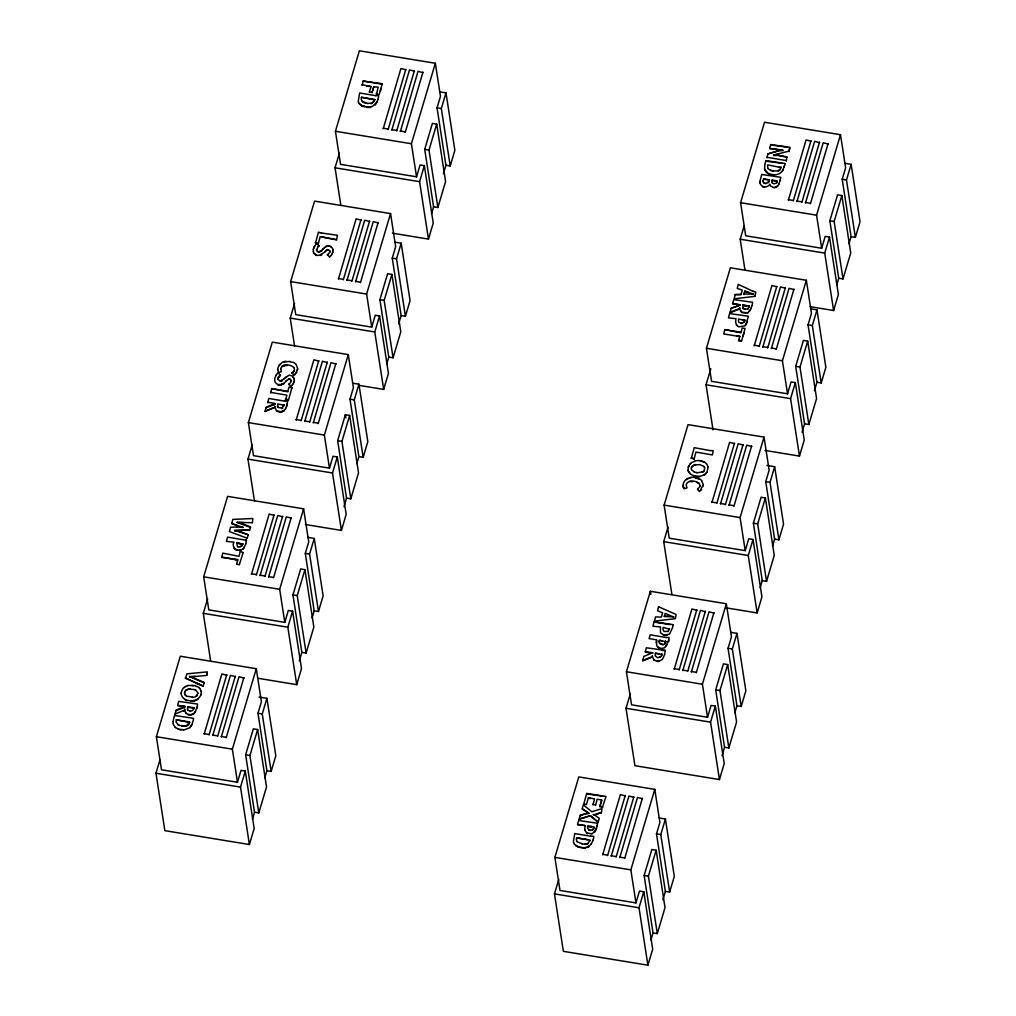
<?xml version="1.0" encoding="UTF-8"?>
<svg xmlns="http://www.w3.org/2000/svg" width="1016" height="1016" viewBox="0 0 1016 1016"><rect width="100%" height="100%" fill="white"/><g stroke="black" fill="none" stroke-linecap="round" stroke-linejoin="round"><path stroke-width="1.5" d="M760.057 183.083L760.07 181.559M277.698 370.078L277.749 368.77M683.222 486.283L683.273 484.962M286.195 381.47L286.106 380.911C283.883 384.785 277.457 386.448 275.006 381.991L274.625 379.209M313.423 252.146L313.322 249.834M176.187 721.805L176.276 719.747L189.789 722.516M361.315 99.301L361.417 97.231L374.917 99.936M576.453 839.864L576.555 837.806L589.979 840.092M767.601 166.941L767.69 164.871L781.202 167.653M187.427 708.901L187.719 706.844L194.132 707.771L194.132 708.609M277.597 406.451L277.812 403.911L284.302 405.32M294.056 382.118L294.31 380.035M332.753 252.743L333.007 250.66M238.074 543.344L240.83 543.789L236.601 542.557L237.592 546.646M587.527 827.532L587.705 825.945L594.055 826.884M662.115 641.287C658.406 637.883 659.041 644.906 659.27 640.283L665.67 641.693M771.842 181.559L772.071 180.137L777.215 180.861L777.215 181.712M597.357 824.357L597.586 823.722M664.591 635.013L669.506 634.213L672.605 627.494L672.897 624.586L654.037 621.919L652.971 626.25L660.438 626.923L660.476 632.841L664.642 635.572L663.054 634.632M672.91 624.649L672.744 625.704M277.825 379.476L278.282 377.126L280.403 374.917L277.965 372.961L275.996 375.12M316.522 250.101L317.729 247.472M584.746 830.301L585.025 825.513L577.596 824.84M658.101 647.51L659.295 648.106L656.641 645.757L656.59 639.839L649.072 638.607L650.202 634.835L666.217 637.527M656.679 640.398L656.145 642.798M290.944 381.406L291.059 380.543M329.654 252.031L329.755 251.168M184.544 693.331L185.738 690.029L190.119 688.772M691.286 468.44L691.883 466.395L693.534 465.531M780.059 180.48L780.745 177.775M294.284 370.002L294.513 369.532M699.821 486.207L700.049 485.724M195.796 696.252L198.044 693.407M704.19 470.484L704.723 468.122M185.395 678.536L186.944 673.849L207.328 671.881L206.731 675.411L189.649 676.999M207.201 673.545L206.718 675.335M197.409 705.256L197.587 704.063L178.676 701.383L177.571 705.244L184.95 706.463L184.925 707.174M286.169 407.327L287.68 401.13L284.772 401.079M652.678 653.326L645.312 652.12L646.354 647.776L665.264 650.443L664.591 654.647M786.333 161.036L786.892 156.781L778.307 155.372L773.608 155.613M172.961 721.576L174.485 715.48L193.535 718.299M358.267 101.206L359.626 92.977L375.628 95.669M573.405 841.769L574.751 833.552L590.766 836.244M765.378 170.79L764.553 168.846L764.857 164.96M597.129 825.589L597.433 824.84M668.693 639.928L668.503 641.604L669.061 637.502L666.204 637.464M194.107 707.962L187.808 707.403M284.226 405.676L284.226 404.774M295.986 372.885L297.663 368.465L296.253 364.769M297.345 370.332L297.751 369.011M579.145 819.633L580.225 815.162L588.747 813.067L582.193 808.622L583.286 804.85L591.871 811.733L602.018 808.609L601.396 812.978M700.481 490.156L703.199 484.657L701.789 480.974M702.869 486.524L703.275 485.216M749.122 306.108L749.135 306.832L749.148 305.93L749.198 306.667L749.16 305.994L742.76 305.13L742.988 308.61L747.801 309.181M181.153 693.064L181.572 691.782M200.939 694.487L201.346 693.204M688.149 470.764L688.302 466.814L690.093 464.261M707.072 471.754L708.076 467.157M237.617 546.672L239.116 547.141L241.529 546.151L243.027 543.979M238.049 543.319L242.849 543.916M665.607 641.147L665.01 643.56L665.62 641.21L665.607 642.201M744.88 320.459L738.619 319.024L738.429 320.535L738.784 322.288L741.07 323.139L743.534 322.542L744.918 320.942M763.168 181.369L763.549 178.727L769.531 180.264M280.759 368.389L281.623 367.043C284.671 363.906 290.449 364.388 293.878 367.436M686.283 484.594C687.857 479.425 696.214 480.555 699.402 483.629M754.977 296.278L755.79 292.138L753.237 291.325M321.297 232.956L337.426 235.28L336.588 239.497L320.154 236.639L318.262 243.853M710.159 450.545L713.207 450.723L712.368 454.927L695.947 452.082L694.055 459.296M193.307 719.43L193.611 718.782M378.435 96.926L378.663 95.72L375.615 95.606M593.573 837.489L593.788 836.282L590.753 836.168M784.72 164.567L785.025 163.919M759.993 181.064L761.784 174.485L780.669 177.292M274.549 378.727L276.073 375.603M277.673 368.275L279.718 364.528M313.245 249.352L313.982 246.812L316.662 243.586L319.189 246.101M683.197 484.48C684.441 476.136 696.557 475.425 701.713 480.479M778.891 183.807L780.364 179.921M594.017 832.307L597.205 826.072M597.192 826.008L596.849 826.707M286.753 406.413L287.325 404.076M192.494 722.567L193.383 719.925M377.863 99.2L378.498 97.346M593.001 839.762L593.649 837.984M284.188 404.952L281.673 408.038L278.066 407.454M661.772 654.266L661.175 656.527L657.784 657.86L655.18 655.777L655.396 653.225L661.861 654.634M782.409 170.967L784.797 165.062M784.149 166.84L784.504 166.23M747.509 320.853L745.846 324.942L748.411 316.243L729.552 313.576L728.485 317.906L735.952 318.656L735.546 322.085M668.414 641.045L664.654 647.84L660.832 648.487L659.206 647.548M195.428 711.492L197.485 705.739M593.852 827.811L593.928 828.294M744.753 320.815L744.309 321.755M364.477 106.553L362.979 106.058L368.478 107.188L372.237 106.451L376.123 103.327L377.927 99.619M591.261 843.89L593.077 840.257M305.397 524.51L341.414 530.428L346.177 514.401L337.287 456.971L333.007 456.273L329.476 468.147L253.492 455.663L248.374 422.605L272.313 342.125L348.285 354.609L353.403 387.668L349.987 399.161L358.877 456.59L356.781 463.664M358.623 385.293L383.667 389.407L388.442 373.38L379.552 315.951L375.26 315.252L371.729 327.127L295.758 314.642L290.639 281.584L314.566 201.105L390.55 213.589L395.668 246.647L392.252 258.14L401.142 315.557L398.615 324.053M392.455 233.185L428.473 239.09L433.235 223.076L424.345 165.646L420.065 164.948L416.535 176.809L340.55 164.338L335.432 131.28L359.372 50.8L435.343 63.271L440.461 96.342L437.045 107.836L445.935 165.252L443.408 173.749M257.581 678.218L296.723 684.644L301.485 668.617L292.595 611.188L288.315 610.489L284.785 622.364L208.801 609.892L203.683 576.821L227.622 496.354L303.606 508.825L308.724 541.884L305.295 553.377L314.185 610.807L312.09 617.88M159.88 760.12L155.969 773.227L164.859 830.656L249.403 844.537L254.178 828.51L245.288 771.081L241.008 770.382L237.477 782.257L161.493 769.772L156.375 736.714L180.302 656.234L256.286 668.718L261.404 701.777L257.988 713.27L266.878 770.7L264.77 777.773M254.47 501.028L247.98 459.118L252.311 444.551M294.564 346.037L290.233 318.097L294.577 303.53M340.805 205.041L335.039 167.792L339.369 153.226M210.731 661.454L203.289 613.334L207.62 598.767M175.019 714.565L176.111 710.057L184.95 706.387L177.635 705.739M221.717 557.428L222.771 553.123L238.989 556.323L240.157 551.536L243.116 552.539M246.456 540.309L227.533 537.108L226.479 541.414M237.223 526.999L230.48 527.24L229.4 531.584L247.155 538.188M243.319 527.418L231.75 523.773L232.804 519.405L252.908 518.516L252.349 522.668M267.729 402.793L268.77 398.45L284.785 401.142M270.662 392.951L271.704 388.607L287.909 391.82M362.14 85.306L363.182 81.001L382.397 84.264M315.455 243.091L318.44 232.219L321.31 233.02M369.341 91.834L371.056 86.766M221.742 557.454L237.782 559.549L236.588 564.274L239.484 564.756M292.062 388.049L289.09 387.02L287.833 391.325L271.716 388.684M376.377 94.285L378.231 87.262L373.672 86.69L372.11 92.735M190.106 711.467L192.697 710.4L194.056 708.05M239.433 564.286L243.141 552.564M247.167 538.264L248.183 534.759L240.601 531.724L234.556 530.746L249.619 530.047L250.507 526.923L242.964 523.9M291.973 387.49L288.43 400.266M380.39 91.008L381.178 88.278M296.189 420.04L313.868 359.842L318.834 361.137M338.442 279.019L356.121 218.821L361.099 220.116M383.248 128.714L400.926 68.517L405.892 69.812M251.498 574.256L269.176 514.058L274.142 515.353M204.178 734.149L221.869 673.951L226.835 675.246M301.079 420.84L318.757 360.642M343.332 279.819L361.023 219.621M388.137 129.515L405.816 69.317M256.388 575.056L274.066 514.871M209.08 734.949L226.759 674.751M304.749 421.45L322.428 361.251L327.393 362.547M347.002 280.429L364.693 220.231L369.659 221.526M391.808 130.112L409.486 69.926L414.452 71.209M260.058 575.666L277.736 515.468L282.702 516.763M212.75 735.559L230.429 675.361L235.394 676.656M309.639 422.25L327.317 362.052M351.904 281.229L369.583 221.031M396.697 130.924L414.376 70.726M264.947 576.466L282.626 516.268M217.64 736.359L235.318 676.161M313.309 422.846L330.987 362.661L335.953 363.944M355.575 281.826L373.253 221.64L378.219 222.923M400.368 131.521L418.046 71.323L423.012 72.619M268.618 577.075L286.296 516.877L291.274 518.16M221.31 736.956L238.989 676.77L243.954 678.053M318.199 423.659L335.89 363.461M360.464 282.639L378.142 222.441M405.257 132.321L422.935 72.136M273.507 577.875L291.198 517.677M226.2 737.768L243.878 677.57M329.476 468.147L324.358 435.077L348.285 354.609M371.729 327.127L366.611 294.056L390.55 213.589M416.535 176.809L411.416 143.751L435.343 63.271M284.785 622.364L279.667 589.305L303.606 508.825M237.477 782.257L232.359 749.186L256.286 668.718M337.642 440.69L345.364 414.731L349.644 415.442L358.534 472.859L350.812 498.818L346.532 498.119L337.642 440.69L341.922 441.401L350.812 498.818M379.895 299.669L387.617 273.71L391.897 274.422L400.787 331.838L393.065 357.797L388.785 357.099L379.895 299.669L384.175 300.38L393.065 357.797M424.701 149.365L432.422 123.406L436.702 124.104L445.592 181.534L437.871 207.493L433.591 206.794L424.701 149.365L428.981 150.063L437.871 207.493M292.951 594.919L300.673 568.96L304.952 569.659L313.842 627.088L306.121 653.047L301.841 652.336L292.951 594.919L297.231 595.617L306.121 653.047M245.631 754.799L253.352 728.84L257.632 729.552L266.522 786.968L258.801 812.927L254.521 812.228L245.631 754.799L249.911 755.51L258.801 812.927M341.414 530.428L332.524 472.999L337.287 456.971M341.922 441.401L349.644 415.442M358.877 456.59L363.156 457.289L354.267 399.86L358.927 384.213L352.666 383.184M383.667 389.407L374.777 331.978L379.552 315.951M384.175 300.38L391.897 274.422M401.142 315.557L405.422 316.268L396.532 258.839L401.18 243.192L394.919 242.164M428.473 239.09L419.583 181.674L424.345 165.646M428.981 150.063L436.702 124.104M445.935 165.252L450.215 165.964L441.325 108.534L445.986 92.888L439.725 91.859M296.723 684.644L287.833 627.215L292.595 611.188M297.231 595.617L304.952 569.659M314.185 610.807L318.478 611.505L309.588 554.088L314.236 538.442L307.975 537.413M249.403 844.537L240.513 787.108L245.288 771.081M249.911 755.51L257.632 729.552M266.878 770.7L271.158 771.398L262.268 713.969L266.916 698.322L259.093 697.04M344.005 506.616L346.532 498.119M386.677 364.185L388.785 357.099M431.483 213.868L433.591 206.794M299.314 660.832L301.841 652.336M252.425 819.315L254.521 812.228M363.156 457.289L367.817 441.642L358.927 384.213M405.422 316.268L410.07 300.622L401.18 243.192M450.215 165.964L454.876 150.317L445.986 92.888M318.478 611.505L323.126 595.859L314.236 538.442M271.158 771.398L275.806 755.752L266.916 698.322M810.133 306.667L833.615 310.528L838.39 294.5L829.5 237.084L825.221 236.372L821.69 248.247L745.706 235.776L740.588 202.705L764.515 122.237L840.499 134.709L845.617 167.767L842.201 179.261L851.091 236.69L848.982 243.764M558.8 879.323L554.469 893.889L563.359 951.319L647.903 965.2L652.678 949.173L643.788 891.743L639.496 891.045L635.965 902.919L559.994 890.448L554.876 857.377L578.803 776.91L654.787 789.381L659.905 822.439L656.488 833.933L665.378 891.362L662.851 899.858M765.023 450.444L799.465 456.095L804.24 440.068L795.35 382.638L791.07 381.94L787.54 393.814L711.556 381.33L706.438 348.272L730.364 267.792L806.348 280.276L811.467 313.334L808.05 324.828L816.94 382.257L814.413 390.754M744.995 270.256L740.194 239.217L744.093 226.111M764.781 164.478L765.899 160.617L784.949 163.436M766.978 157.848L767.905 153.899L778.116 150.851M725.843 607.797L757.149 612.927L761.924 596.9L753.034 539.483L748.754 538.772L745.223 550.647L669.239 538.175L664.121 505.117L688.048 424.637L764.032 437.109L769.15 470.179L765.734 481.673L774.624 539.09L772.516 546.176M713.003 429.793L706.044 384.785L710.806 368.757M597.51 823.239L578.637 820.496L577.52 824.344L585.038 825.576M583.717 804.253L586.702 793.394L605.777 796.404M736.918 336.093L739.8 336.093L738.594 340.766L741.515 341.249L745.071 328.473L742.175 328.003L740.969 332.791L724.789 329.59L723.722 333.921L739.877 336.575M730.009 312.788L731.126 308.267L739.953 305.397L739.978 304.673L732.663 303.949L733.704 299.606L752.615 302.285L752.221 305.219M753.25 291.401L738.238 284.366L737.248 288.442L742.252 290.068L741.045 294.767L735.203 294.577L734.162 298.806L754.99 296.342M769.15 180.797L769.442 179.705L763.626 179.286M671.893 594.398L663.715 541.63L668.058 527.05M590.093 798.182L588.429 797.75L586.448 804.532L583.629 803.694M775.068 181.166L772.071 180.2L772.058 181M630.365 693.699L626.021 708.266L634.911 765.683L719.455 779.564L724.23 763.549L715.34 706.12L711.06 705.422L707.53 717.283L631.546 704.812L626.428 671.754L650.354 591.274L726.338 603.745L731.457 636.816L728.04 648.31L736.93 705.726L734.822 712.813M710.171 450.609L694.233 447.662L691.248 458.534M748.932 292.773L744.842 291.16L744.004 294.589L744.83 291.084L753.453 294.043M592.874 804.901L594.512 799.376M595.579 805.345L597.129 799.262L601.701 799.922L599.872 806.793M652.348 656.031L651.459 657.466L642.683 660.946L643.776 656.438L652.615 652.767L645.236 651.624M658.571 606.704L657.581 610.768L662.635 612.877L661.378 617.093L655.536 616.903L654.495 621.132L675.31 618.668L676.123 614.464L658.584 606.768M602.767 807.275L599.796 806.31L601.777 800.405M749.071 306.273L747.776 309.181M595.63 815.785L599.288 818.236L598.183 821.957L590.385 815.759L579.069 819.15L590.372 815.696L598.259 822.452M743.102 335.813L743.941 333.108M673.837 616.928L664.286 616.369L665.163 613.41L673.583 616.89M788.391 200.139L806.082 139.941L811.047 141.237M793.293 200.952L810.971 140.754M661.556 655.003L661.721 654.431M602.678 854.812L620.357 794.614L625.335 795.909M796.963 201.549L814.642 141.351L819.607 142.646M754.24 345.707L771.931 285.509L776.897 286.804M711.924 502.552L729.602 442.354L734.581 443.636M607.568 855.612L625.259 795.426M801.853 202.349L819.531 142.151M759.143 346.507L776.821 286.322M611.238 856.221L628.929 796.023L633.895 797.319M762.813 347.116L780.491 286.918L785.457 288.214M805.523 202.959L823.201 142.761L828.167 144.056M716.813 503.352L734.505 443.154M720.484 503.949L738.175 443.763L743.14 445.046M616.14 857.021L633.819 796.823M810.412 203.759L828.091 143.561M767.702 347.916L785.381 287.719M674.23 669.188L691.909 608.99L696.887 610.286M619.798 857.631L637.489 797.433L642.455 798.716M771.373 348.513L789.051 288.328L794.017 289.611M725.386 504.762L743.064 444.564M679.133 669.988L696.811 609.79M729.056 505.358L746.735 445.16L751.7 446.456M624.7 858.431L642.379 798.233M776.262 349.326L793.94 289.128M821.69 248.247L816.572 215.189L840.499 134.709M682.79 670.585L700.481 610.4L705.447 611.683M733.946 506.159L751.624 445.96M687.692 671.398L705.371 611.2M635.965 902.919L630.847 869.861L654.787 789.381M787.54 393.814L782.422 360.744L806.348 280.276M691.363 671.995L709.041 611.797L714.007 613.092M745.223 550.647L740.092 517.589L764.032 437.109M829.843 220.802L837.565 194.843L841.845 195.542L850.735 252.971L843.013 278.93L838.733 278.219L829.843 220.802L834.136 221.501L843.013 278.93M696.252 672.795L713.93 612.61M833.615 310.528L824.725 253.098L829.5 237.084M834.136 221.501L841.845 195.542M851.091 236.69L855.37 237.388L846.48 179.972L851.141 164.325L844.868 163.297M644.131 875.475L651.853 849.516L656.133 850.214L665.023 907.644L657.301 933.602L653.021 932.891L644.131 875.475L648.411 876.173L657.301 933.602M795.693 366.37L803.415 340.398L807.695 341.109L816.585 398.526L808.863 424.485L804.583 423.786L795.693 366.37L799.973 367.068L808.863 424.485M707.53 717.283L702.412 684.225L726.338 603.745M647.903 965.2L639.013 907.771L643.788 891.743M648.411 876.173L656.133 850.214M665.378 891.362L669.658 892.061L660.768 834.631L665.417 818.998L659.155 817.969M753.377 523.202L761.098 497.243L765.378 497.942L774.268 555.371L766.547 581.33L762.267 580.631L753.377 523.202L757.657 523.9L766.547 581.33M799.465 456.095L790.575 398.666L795.35 382.638M799.973 367.068L807.695 341.109M816.94 382.257L821.22 382.956L812.33 325.526L816.978 309.88L810.717 308.851M757.149 612.927L748.259 555.511L753.034 539.483M757.657 523.9L765.378 497.942M774.624 539.09L778.904 539.788L770.014 482.371L774.662 466.725L766.839 465.442M715.683 689.839L723.405 663.88L727.685 664.578L736.575 722.008L728.853 747.967L724.573 747.268L715.683 689.839L719.963 690.537L728.853 747.967M836.638 285.305L838.733 278.219M719.455 779.564L710.565 722.147L715.34 706.12M719.963 690.537L727.685 664.578M736.93 705.726L741.21 706.438L732.32 649.008L736.968 633.362L730.707 632.333M855.37 237.388L860.031 221.742L851.141 164.325M650.913 939.978L653.021 932.891M802.056 432.283L804.583 423.786M669.658 892.061L674.307 876.414L665.417 818.998M760.159 587.705L762.267 580.631M821.22 382.956L825.868 367.309L816.978 309.88M778.904 539.788L783.552 524.154L774.662 466.725M722.046 755.764L724.573 747.268M741.21 706.438L745.858 690.791L736.968 633.362M746.684 312.611L747.878 312.75L749.694 310.769L752.259 305.232M314.769 246.228L313.576 248.653M374.84 99.454L372.847 102.527M770.56 170.599L770.471 170.053C774.078 171.437 780.047 171.971 781.113 167.094L779.145 167.297M587.985 843.102L590.055 840.575M332.194 253.467L332.664 252.184M293.497 382.841L293.967 381.559M776.694 182.461L777.126 182.054M181.496 691.286L183.172 688.111L184.531 687.489M244.462 546.9L242.989 549.402L245.834 543.878M181.229 693.547L181.14 692.988C181.419 702.843 198.501 703.517 200.927 694.411L201.016 694.969M275.019 404.241L275.12 404.012M739.877 304.914L732.587 303.466M327.444 254.711L329.73 252.514M288.811 384.581L291.021 381.889M691.439 467.449L692.645 466.115M698.246 488.417L699.884 486.689M593.839 827.735L592.633 829.539L590.232 830.555M285.521 408.559L286.245 407.81M750.443 309.639L751.103 308.483M373.761 105.651L377.05 102.197M778.281 184.899L778.967 184.29M274.777 406.718L273.901 408.153M183.807 711.098L184.683 709.651M730.034 312.788L738.835 309.309L739.699 307.873M331.495 254.597L332.27 253.962M292.786 383.972L293.573 383.337M665.569 646.57L667.131 644.627M294.945 373.964L296.875 372.148M367.043 103.569L371.907 103.022L374.396 101.232M186.766 725.526L189.7 721.957L176.289 719.811M706.069 473.189L707.149 472.237M772.16 183.045L774.027 183.845L776.77 182.956M282.867 411.099L285.598 409.042M186.22 713.727L186.131 713.168C188.887 715.708 193.751 714.807 195.428 711.429L195.504 711.975M279.019 376.771L278.371 377.685L280.479 375.475M375.12 105.067L376.123 103.251M189.929 727.151L192.57 723.062M769.353 174.257L769.264 173.698C773.62 175.641 779.615 175.222 782.396 170.904L783.247 169.355M578.206 847.179L578.117 846.633C582.486 848.576 588.467 848.144 591.249 843.826L591.337 844.385M330.556 255.676L331.572 255.092M291.859 385.051L292.862 384.467M765.442 183.794L769.226 181.28M767.88 182.829L768.718 182.448M759.981 182.537C760.387 187.452 767.588 188.392 769.861 184.239L770.318 185.369M703.504 471.259L704.266 470.967M745.757 324.383L744.982 325.857L738.645 326.847L736.511 324.98L735.584 322.097M591.909 833.526L594.932 831.875M313.792 253.162L316.293 255.422L319.138 255.346L324.891 252.095M324.815 251.612L325.679 251.269M286.118 380.987L286.969 380.644M330.175 246.151C325.006 243.764 323.012 251.587 318.414 251.638L317.348 251.714M277.736 378.917L279.705 381.013L284.137 379.07M242.303 545.363L240.436 546.57M664.959 643.014L664.248 644.36L661.721 644.398L660.197 643.903L659.079 641.795M699.3 491.515L701.599 489.572M322.758 249.212L324.18 248.323M284.061 378.574L286.931 376.517M317.652 246.99L319.1 245.542M748.792 311.544L749.694 310.769M327.52 255.206L328.371 254.406M690.016 463.779L691.363 463.08M329.463 257.213L330.632 256.159M290.754 386.588L291.935 385.534M778.256 171.145L780.021 169.939M292.049 373.367L292.799 372.707M291.973 372.872L294.361 370.497M697.497 489.077L698.322 488.912M773.341 187.757L777.634 186.309M774.649 187.82L778.358 185.382M325.603 250.774L328.244 249.542L329.768 251.231M286.893 380.149L289.547 378.917L291.071 380.606M183.413 730.187L190.005 727.647M290.055 361.404L282.461 362.153L278.702 365.849M274.942 403.682L266.205 407.187L265.036 411.15L273.825 407.67L265.1 411.632M652.221 653.237L652.513 653.009M242.913 548.843C238.633 553.098 230.81 547.827 233.934 542.125L226.505 541.439M281.546 366.547L284.048 365.189M293.776 375.323L295.021 374.447M692.582 465.696L693.534 465.607M276.314 410.781L280.556 411.709L283.947 410.947M281.75 411.455L283.934 410.883M190.538 715.124L193.853 713.892M184.455 687.007L186.017 686.575M691.286 462.598L694.525 461.518M690.55 474.142L688.543 471.678L690.537 474.066C695.046 477.317 702.12 477.304 706.057 473.113L706.145 473.672M703.313 475.272L704.875 474.853M587.438 847.496L588.886 846.214M588.975 846.773L587.362 847.014M325.552 246.659L327.241 246.393M292.443 376.06L289.344 375.069L285.483 377.685M667.296 628.599L663.118 627.367L662.978 629.437L664.083 631.469L668.109 631.444M696.57 472.872L703.58 471.754M701.586 472.262L702.691 472.326M192.405 697.484L195.872 696.735M729.958 312.306L738.759 308.826M693.458 465.112L699.643 464.579L703.643 466.192M174.942 714.083L183.731 710.54M642.607 660.463L651.408 656.984M185.941 686.079L187.706 685.914M281.826 411.95L282.931 411.518M741.998 312.509L740.55 310.706L742.023 312.522L747.878 312.75M659.333 660.845L658.178 661.505L662.407 659.422M731.126 308.267L739.585 305.143M284.137 365.747L282.639 365.697L287.426 365.493M278.473 372.618L281.33 371.742M767.905 153.962L778.129 150.927L782.955 150.52M588.823 813.549L585.699 813.537L580.314 815.721M582.181 844.207L588.061 843.585M695.668 464.452L694.576 465.188M188.849 688.861L186.715 690.004M694.449 461.023C699.351 459.689 706.565 461.035 708 466.674M187.63 685.432L195.491 685.622M191.046 701.281L194.881 700.811M194.869 700.748L192.938 700.634M240.805 550.062L239.522 550.291L240.868 550.596M284.175 361.569L286.055 361.251M689.699 477.774L691.578 477.457M778.573 154.203L773.532 155.054L788.987 151.117L789.762 147.295L770.712 144.539L769.62 148.222L778.383 149.657M593.331 814.934L601.32 812.482L596.633 814.388M689.597 481.457L692.95 481.686M366.281 107.404L370.548 107.442M578.193 847.115L585.699 848.081M179.146 725.462L186.842 726.021M735.203 294.577L740.994 294.284M288.582 379.044L290.449 379.324L291.147 381.102M693.839 476.225L699.846 476.783M243.307 522.542L236.944 522.402L252.362 522.694M743.953 294.03L753.466 294.119M664.299 616.433L668.922 616.166M742.467 323.113L741.147 323.634M663.194 644.855L659.359 643.052M204.356 682.993L189.573 676.504L195.453 676.415M662.368 650.469L665.264 650.443M329.006 245.834L328.13 246.253M584.657 829.742L586.461 832.688L591.985 834.009M277.089 411.366L280.632 412.191M656.831 660.87L658.178 661.505L653.885 660.108L652.323 656.031M195.059 689.585L190.195 689.254M186.538 696.214L192.329 697.001M742.76 319.71L744.969 319.951M237.211 526.936L243.332 527.495M782.879 150.038L769.696 148.704M183.337 729.691L177.94 729.12M786.714 147.091L770.788 145.021M363.195 81.077L382.308 83.744L379.108 94.602L376.301 93.764M362.064 84.785L370.98 86.309M366.585 86.004L369.57 86.525M778.32 155.435L786.981 157.328M766.889 157.29L786.257 160.541M781.914 163.322L765.988 161.176M437.045 107.836L441.325 108.534M361.429 97.307L374.84 99.517M842.201 179.261L846.48 179.972M383.172 128.219L388.061 129.032M391.731 129.629L396.621 130.429M400.291 131.039L405.181 131.839M788.314 199.657L793.217 200.457M796.887 201.066L801.776 201.867M805.447 202.463L810.336 203.276M335.432 131.28L411.416 143.751M740.588 202.705L816.572 215.189M335.039 167.792L419.583 181.674M740.194 239.217L824.725 253.098M745.604 306.083L742.76 305.13L746.912 305.816M321.805 236.995L336.652 239.979M808.05 324.828L812.33 325.526M392.252 258.14L396.532 258.839M740.931 332.308L724.789 329.59M738.556 340.284L741.439 340.754M754.164 345.224L759.066 346.024M762.737 346.621L767.626 347.434M771.296 348.031L776.186 348.831M338.366 278.536L343.256 279.337M346.926 279.933L351.828 280.746M355.498 281.343L360.388 282.143M706.438 348.272L782.422 360.744M290.639 281.584L366.611 294.056M706.044 384.785L790.575 398.666M290.233 318.097L374.777 331.978M349.987 399.161L354.267 399.86M270.574 392.392L286.715 395.11M765.734 481.673L770.014 482.371M267.653 402.234L275.044 403.517M296.113 419.557L301.003 420.357M304.673 420.954L309.562 421.767M313.233 422.364L318.122 423.164M248.374 422.605L324.358 435.077M711.848 502.056L716.75 502.856M720.408 503.466L725.31 504.266M728.98 504.876L733.87 505.676M664.121 505.117L740.092 517.589M247.98 459.118L332.524 472.999M663.715 541.63L748.259 555.511M305.295 553.377L309.588 554.088M654.037 621.919L670.052 624.611M221.666 556.971L237.858 560.108L234.912 559.6M728.04 648.31L732.32 649.008M251.422 573.773L256.311 574.573M259.982 575.183L264.871 575.983M268.541 576.58L273.431 577.393M203.683 576.821L279.667 589.305M674.154 668.693L679.056 669.506M682.714 670.103L687.616 670.903M691.286 671.513L696.176 672.313M626.428 671.754L702.412 684.225M203.289 613.334L287.833 627.215M626.021 708.266L710.565 722.147M257.988 713.27L262.268 713.969M602.653 796.214L586.778 793.953M204.102 733.666L209.004 734.466M212.674 735.063L217.564 735.876M221.234 736.473L226.124 737.273M594.436 798.893L588.429 797.75M592.785 804.342L595.503 804.862M599.796 806.234L602.678 806.717L605.854 796.887M156.375 736.714L232.359 749.186M656.488 833.933L660.768 834.631M591.845 826.694L587.794 826.503M589.153 826.668L591.833 826.63M576.555 837.87L587.934 839.737M155.969 773.227L240.513 787.108M602.602 854.329L607.492 855.129M611.162 855.739L616.064 856.539M619.735 857.136L624.624 857.948M554.876 857.377L630.847 869.861M554.469 893.889L639.013 907.771M773.252 170.79L771.982 171.018M366.966 103.149L361.925 101.181M577.075 841.82L582.105 843.712M588.505 798.233L590.156 798.601M296.177 364.287L293.548 362.369L290.119 361.887M699.16 479.12L695.655 478.091M704.063 461.899L700.418 461.239M742.937 312.407L745.477 312.788M236.944 522.402L250.571 527.456M238.087 550.278L235.42 549.758L233.883 547.484L234.48 548.437M696.493 472.376L694.322 472.262M315.366 242.532L318.186 243.37M362.953 102.21L365.697 103.314M770.395 185.852L773.265 187.274M189.56 676.44L204.267 682.435L203.251 685.952L185.306 677.977L203.327 686.435M742.925 308.127L745.045 309.131M187.973 710.387L190.03 710.984M590.156 830.072L588.709 830.059M364.49 106.617L361.709 105.461L363.055 106.54M765.365 183.312L764.083 183.325M593.242 814.375L595.554 815.302M231.673 523.291L237.63 525.64M198.704 687.222L195.567 686.105M248.196 534.822L234.506 530.276L249.619 530.047M698.843 483.476L696.989 482.473M582.27 809.117L588.734 812.99M196.444 683.133L199.187 684.428M196.456 683.197L199.2 684.492M769.277 173.774L768.071 173.66M691.515 469.798L694.258 471.78M574.307 844.207L578.129 846.696M196.024 690.042L195.136 690.067M175.59 727.812L177.864 728.637M768.223 168.897L770.484 170.117M179.07 724.98L177.825 724.789M314.3 253.517L316.217 254.94M331.14 246.685L330.251 246.634M767.994 173.165L764.629 169.329M359.156 103.569L361.709 105.524M359.766 103.962L361.785 105.943M576.847 846.099L575.856 845.883M197.968 692.925L196.101 690.524M186.461 695.731L184.696 694.207M653.809 659.613L654.583 660.121M736.498 324.904L737.375 325.768M175.514 727.329L174.714 727.024M332.435 248.221L331.216 247.167M199.86 688.315L198.78 687.705M176.263 722.3L177.762 724.306M587.604 828.027L588.632 829.577M327.431 254.648L329.387 256.731M288.734 384.023L290.678 386.105M704.253 466.865L703.72 466.687M764.007 182.842L763.346 182.512M274.688 406.159L276.238 410.299M186.144 713.232L185.623 713.054M699.237 491.033L697.573 489.56M291.96 372.809L293.7 374.828M316.433 249.542L317.271 251.219M173.215 724.205L174.638 726.542M294.157 379.019L292.519 376.542M293.738 377.596L293.268 377.254M201.257 691.566L199.936 688.81M699.973 485.242L699.478 484.124M294.437 369.037L293.954 367.919M704.647 467.639L704.329 467.347M277.508 405.892L277.99 406.971M187.896 709.905L187.503 709.397M184.594 709.105L185.547 712.559M277.609 369.519L278.397 372.123M359.093 103.149L358.33 101.625M574.231 843.725L573.481 842.264M768.147 168.415L767.664 167.437M361.861 100.762L361.379 99.72M576.999 841.337L576.529 840.359M332.854 249.644L332.511 248.704M313.334 251.587L313.715 252.679M688.061 470.205L688.556 471.754M686.372 485.864L686.791 487.451M280.835 369.672L281.254 371.259M772.084 182.562L771.919 182.042M683.146 485.724L683.463 487.553M691.439 469.316L691.363 468.922M184.455 692.772L184.62 693.712M763.08 180.81L763.283 182.029M789.838 147.777L789.076 151.676M772.566 175.12L770.852 174.752M767.004 172.949L766.128 172.161M764.502 187.389L762.584 186.792M689.077 465.696L688.391 467.373M688.061 478.841L686.549 479.666M686.359 485.077L686.295 485.381M686.867 487.947L684.009 488.81M669.531 628.79L668.083 631.444M667.334 628.599L669.506 628.777M664.616 654.647L662.381 659.409M650.354 591.274L650.824 594.284M659.549 653.91L655.396 653.225M652.615 652.767L652.526 653.072M596.671 828.256L595.643 830.77M593.471 829.234L592.709 830.034M587.731 833.768L586.537 833.171M587.121 844.08L584.848 844.448M373.748 87.211L372.034 92.278L369.405 92.291M371.97 103.442L370.891 103.721M329.616 250.444L329.844 251.727M328.333 250.101L327.279 249.669L326.479 250.584M321.894 250.673L320.878 251.524M321.856 254.876L320.624 255.511M345.364 414.731L345.834 417.843M319.761 252.057L318.491 252.133M294.018 371.234L293.472 371.996M286.791 395.592L285.534 399.796M284.264 383.426L283.159 384.251M280.835 368.884L280.759 369.176M282.181 380.898L281.064 381.432M282.867 408.026L281.75 408.521M278.943 385.153L277.597 384.797M274.739 404.482L266.281 407.67M198.044 699.262L196.558 700.176M197.447 695.376L196.748 696.15M197.231 707.009L196.952 708.266M193.586 685.648L191.529 685.444M191.922 724.776L191.071 726.326M185.826 690.588L185.141 691.363M187.02 700.634L185.28 699.935M189.243 715.048L187.998 714.743M185.725 695.643L185.102 694.982M189.281 723.811L187.795 725.526M184.645 707.415L176.187 710.603M185.776 726.3L181.915 726.148M181.166 729.983L179.438 729.615M173.037 722.071L173.139 723.71M332.778 249.085L332.93 250.165M294.069 378.46L294.234 379.54M246.253 540.957L246.393 539.775L245.809 543.852M740.613 311.264L739.673 307.873M667.322 634.937L666.039 635.178M660.375 656.857L659.257 657.352M201.168 691.007L201.27 692.709M661.797 654.088L661.784 654.99L661.797 654.088M281.826 384.327L280.518 385.216L281.826 384.327M288.341 399.707L285.458 399.237L288.353 399.783M693.966 458.737L691.159 457.975L693.979 458.813M683.92 488.264L683.374 486.994L683.933 488.328"/></g></svg>
